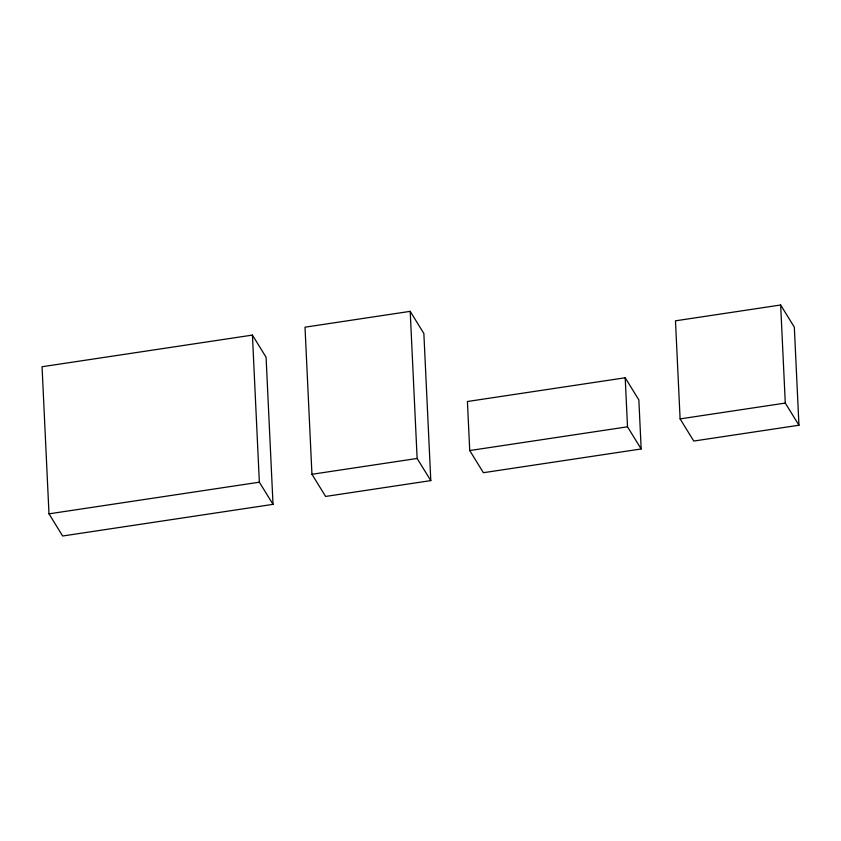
<?xml version="1.0" encoding="UTF-8"?>
<svg xmlns="http://www.w3.org/2000/svg" width="841" height="841" viewBox="0 0 841 841"><rect width="100%" height="100%" fill="white"/><g stroke="black" fill="none" stroke-linecap="round" stroke-linejoin="round"><path stroke-width="1.26" d="M252.426 335.086L42.05 366.739L48.988 513.84L62.655 536.001L273.02 504.348L266.082 357.246L252.426 335.086L259.354 482.198L273.02 504.348M410.198 311.349L305.01 327.181L311.948 474.282L325.614 496.442L430.802 480.61L423.864 333.509L410.198 311.349L417.136 458.461L430.802 480.61M780.658 304.999L675.481 320.82L680.106 418.892L693.762 441.052L798.95 425.231L794.325 327.16L780.658 304.999L785.284 403.07L798.95 425.231M625.199 377.767L467.417 401.504L469.73 450.545L483.396 472.705L641.168 448.968L638.855 399.927L625.199 377.767L627.512 426.808L641.168 448.968M48.988 513.84L259.354 482.198M311.948 474.282L417.136 458.461M469.73 450.545L627.512 426.808M680.106 418.892L785.284 403.07"/></g></svg>
